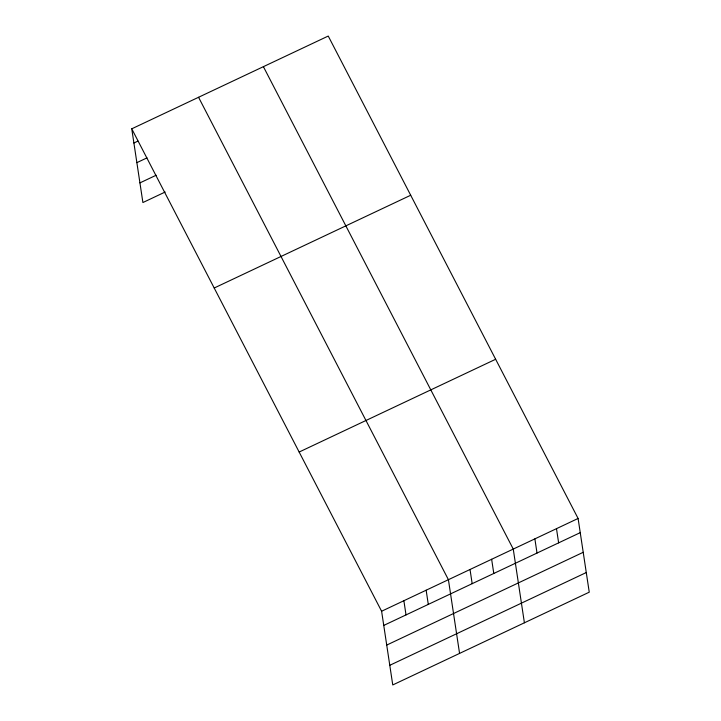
<?xml version="1.0" encoding="UTF-8"?>
<svg xmlns="http://www.w3.org/2000/svg" width="721" height="721" viewBox="0 0 721 721"><rect width="100%" height="100%" fill="white"/><g stroke="black" fill="none" stroke-linecap="round" stroke-linejoin="round"><path stroke-width="1.08" d="M131.754 128.816L328.244 36.05L578.098 518.462L589.246 592.184L392.756 684.95L381.607 611.237L131.754 128.816L142.902 202.538L165.172 192.02M133.899 143.01L137.945 141.1M136.873 162.649L146.994 157.872M139.928 182.891L156.124 175.248M214.209 288.012L410.7 195.247M299.152 452.04L495.642 359.265M381.607 611.237L578.098 518.462M383.752 625.422L580.243 532.648M386.726 645.07L583.217 552.295M389.782 665.303L586.272 572.537M263.399 66.665L513.253 549.078L524.401 622.791M198.563 97.281L448.417 579.693L459.565 653.406M556.486 528.664L558.631 542.859M534.874 538.875L537.019 553.061M491.641 559.28L493.786 573.465M470.029 569.482L472.174 583.677M426.147 590.202L428.292 604.396M403.877 600.719L406.022 614.905"/></g></svg>
